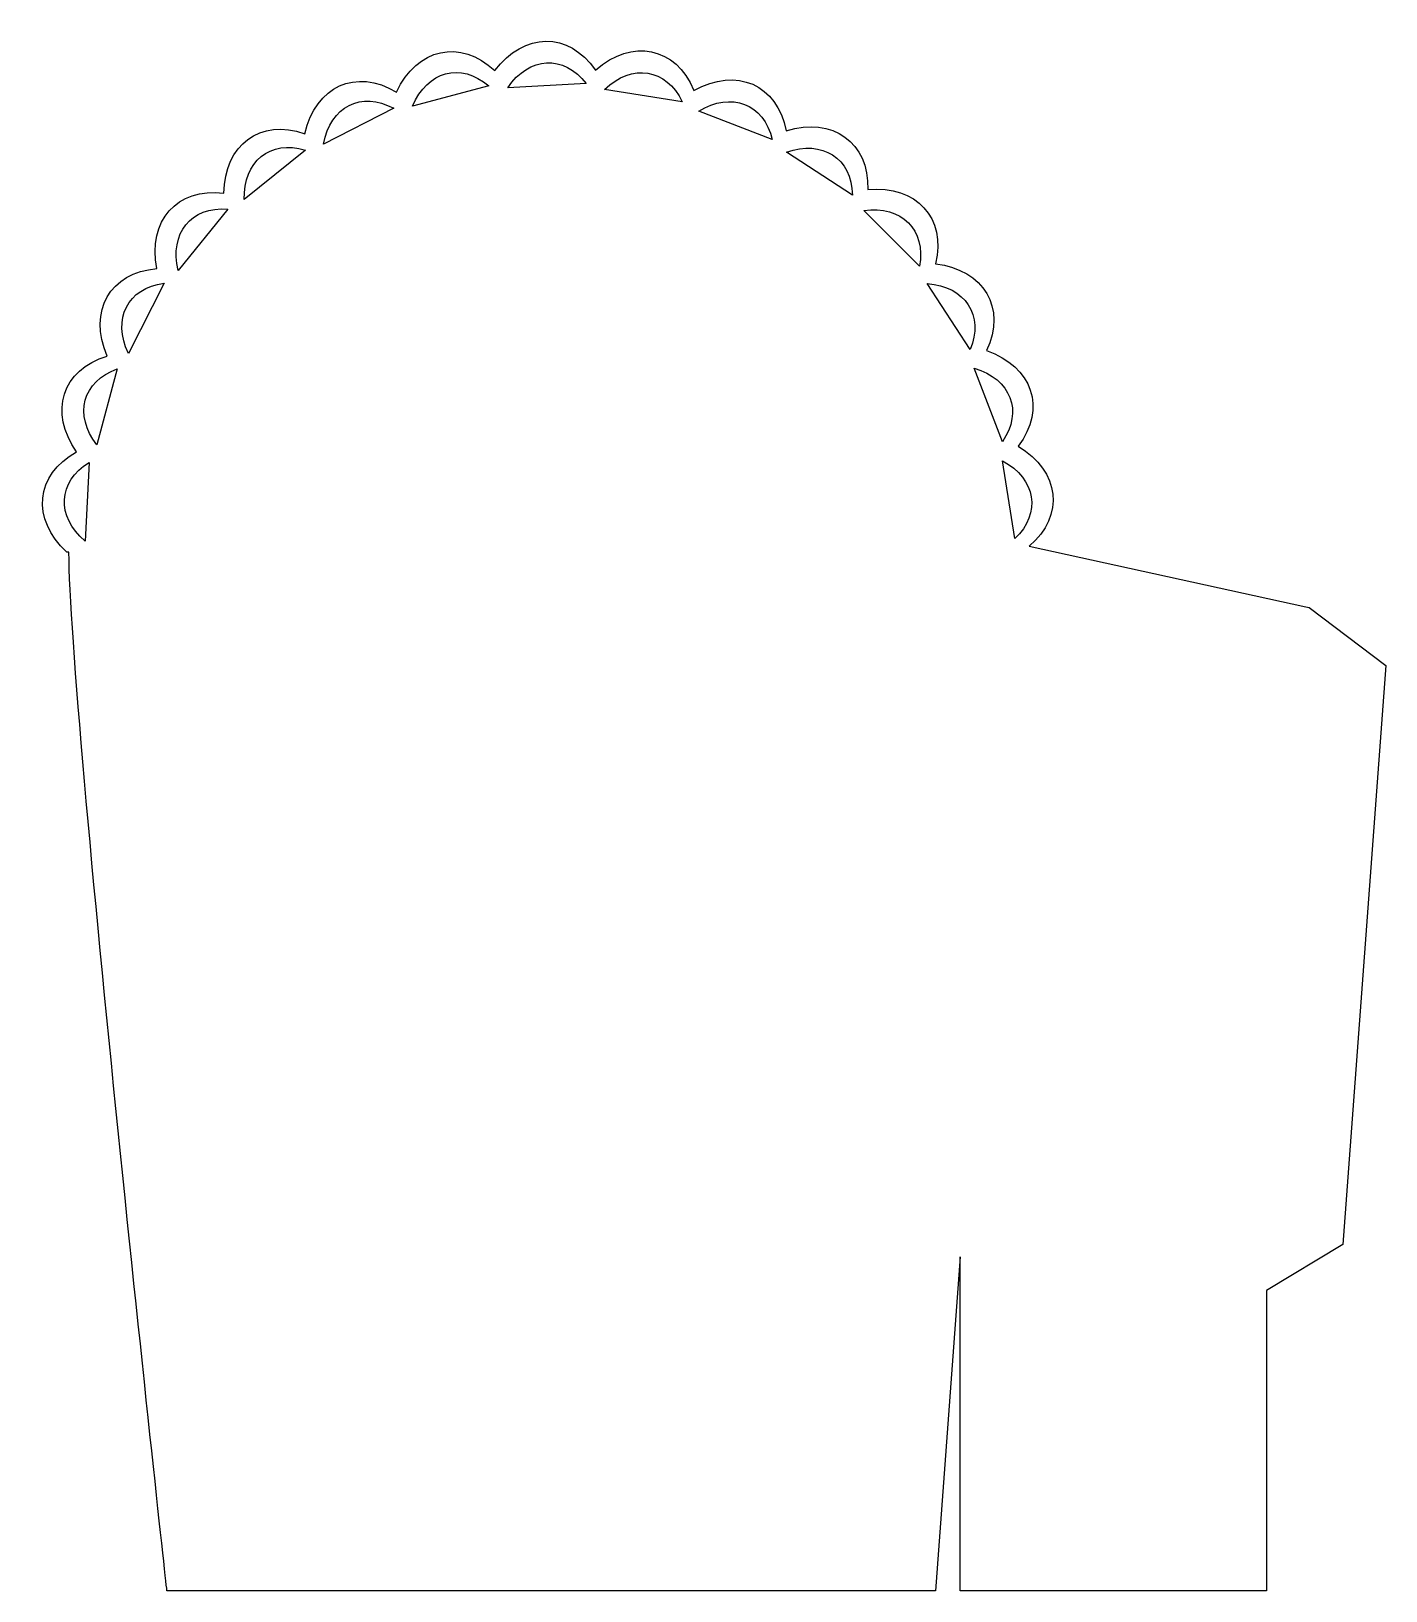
# Model space of a CAD drawing. Header units: centimetres. Extents: x -9.3 to 8.7, y -9.1 to 11.7.
import ezdxf

# ---------------------------------------------------------------- set-up
doc = ezdxf.new("R2010")
doc.units = ezdxf.units.CM
doc.header["$MEASUREMENT"] = 0
doc.layers.add('Camada 1', color=7, linetype='Continuous')

msp = doc.modelspace()

# ---------------------------------------------------------------- linework, layer by layer
at = {"layer": 'Camada 1'}
msp.add_open_spline([(3.9839, 4.82159), (4.46047, 5.23199), (4.39049, 5.81812), (3.83576, 6.15297), (3.83576, 6.15297), (4.21655, 6.65346), (4.02621, 7.21223), (3.41401, 7.42445), (3.41401, 7.42445), (3.68246, 7.99322), (3.38001, 8.50019), (2.73707, 8.58044), (2.73707, 8.58044), (2.88145, 9.19261), (2.48021, 9.6256), (1.83468, 9.57048), (1.83468, 9.57048), (1.84857, 10.19926), (1.36613, 10.53938), (0.74605, 10.35124), (0.74605, 10.35124), (0.62895, 10.96917), (0.08636, 11.20158), (-0.48098, 10.88861), (-0.48098, 10.88861), (-0.724, 11.46868), (-1.30309, 11.58319), (-1.793, 11.15909), (-1.793, 11.15909), (-2.15138, 11.67603), (-2.74166, 11.66773), (-3.13266, 11.15094), (-3.13266, 11.15094), (-3.59071, 11.58203), (-4.16628, 11.45116), (-4.44132, 10.8644), (-4.44132, 10.8644), (-4.97893, 11.19087), (-5.51479, 10.94314), (-5.66174, 10.31208), (-5.66174, 10.31208), (-6.25552, 10.51957), (-6.72812, 10.16584), (-6.74066, 9.51804), (-6.74066, 9.51804), (-7.36455, 9.59752), (-7.7533, 9.15331), (-7.63096, 8.51704), (-7.63096, 8.51704), (-8.25773, 8.46508), (-8.54568, 7.94969), (-8.29369, 7.35282), (-8.29369, 7.35282), (-8.89593, 7.17166), (-9.0704, 6.60767), (-8.69983, 6.07623), (-8.69983, 6.07623), (-9.25127, 5.77381), (-9.30464, 5.18593), (-8.8317, 4.74313), (-8.8317, 4.74313), (-8.8317, 4.74313), (-8.80212, 4.74297), (-8.80212, 4.74297), (-8.80212, 4.74297), (-8.79225, 2.63186), (-7.49706, -9.08175), (-7.49706, -9.08175), (-7.49706, -9.08175), (-7.49706, -9.08175), (2.73705, -9.08173), (2.73705, -9.08173), (2.73705, -9.08173), (2.73705, -9.08173), (3.0632, -4.63747), (3.0632, -4.63747), (3.0632, -4.63747), (3.0632, -4.63747), (3.0632, -9.08173), (3.0632, -9.08173), (3.0632, -9.08173), (3.0632, -9.08173), (7.14053, -9.08173), (7.14053, -9.08173), (7.14053, -9.08173), (7.14053, -9.08173), (7.14053, -5.08597), (7.14053, -5.08597), (7.14053, -5.08597), (7.14053, -5.08597), (8.15984, -4.47441), (8.15984, -4.47441), (8.15984, -4.47441), (8.15984, -4.47441), (8.73065, 3.23174), (8.73065, 3.23174), (8.73065, 3.23174), (8.73065, 3.23174), (7.71134, 4.00644), (7.71134, 4.00644), (7.71134, 4.00644), (7.71134, 4.00644), (7.66443, 4.013), (7.66443, 4.013), (7.66443, 4.013), (7.66443, 4.013), (3.9839, 4.82159), (3.9839, 4.82159)], degree=3, knots=[0, 0, 0, 0, 0.03571429, 0.03571429, 0.03571429, 0.03571429, 0.07142857, 0.07142857, 0.07142857, 0.07142857, 0.10714286, 0.10714286, 0.10714286, 0.10714286, 0.14285714, 0.14285714, 0.14285714, 0.14285714, 0.17857143, 0.17857143, 0.17857143, 0.17857143, 0.21428571, 0.21428571, 0.21428571, 0.21428571, 0.25, 0.25, 0.25, 0.25, 0.28571429, 0.28571429, 0.28571429, 0.28571429, 0.32142857, 0.32142857, 0.32142857, 0.32142857, 0.35714286, 0.35714286, 0.35714286, 0.35714286, 0.39285714, 0.39285714, 0.39285714, 0.39285714, 0.42857143, 0.42857143, 0.42857143, 0.42857143, 0.46428571, 0.46428571, 0.46428571, 0.46428571, 0.5, 0.5, 0.5, 0.5, 0.53571429, 0.53571429, 0.53571429, 0.53571429, 0.57142857, 0.57142857, 0.57142857, 0.57142857, 0.60714286, 0.60714286, 0.60714286, 0.60714286, 0.64285714, 0.64285714, 0.64285714, 0.64285714, 0.67857143, 0.67857143, 0.67857143, 0.67857143, 0.71428571, 0.71428571, 0.71428571, 0.71428571, 0.75, 0.75, 0.75, 0.75, 0.78571429, 0.78571429, 0.78571429, 0.78571429, 0.82142857, 0.82142857, 0.82142857, 0.82142857, 0.85714286, 0.85714286, 0.85714286, 0.85714286, 0.89285714, 0.89285714, 0.89285714, 0.89285714, 0.92857143, 0.92857143, 0.92857143, 0.92857143, 1, 1, 1, 1], dxfattribs=at)
at = {"layer": 'Camada 1', "color": 7, "lineweight": 25}
for points in [[(-3.21346, 10.94839), (-3.58673, 11.26904), (-4.0319, 11.14632), (-4.22599, 10.67799), (-4.22599, 10.67799), (-4.22599, 10.67799), (-3.21346, 10.94839), (-3.21346, 10.94839)], [(-1.91417, 10.97784), (-2.21262, 11.36908), (-2.67363, 11.34164), (-2.96081, 10.92386), (-2.96081, 10.92386), (-2.96081, 10.92386), (-1.91417, 10.97784), (-1.91417, 10.97784)], [(-0.63724, 10.73649), (-0.8478, 11.18123), (-1.30444, 11.25018), (-1.67226, 10.9013), (-1.67226, 10.9013), (-1.67226, 10.9013), (-0.63724, 10.73649), (-0.63724, 10.73649)], [(-4.47819, 10.64955), (-4.90994, 10.88556), (-5.31991, 10.67297), (-5.41235, 10.17452), (-5.41235, 10.17452), (-5.41235, 10.17452), (-4.47819, 10.64955), (-4.47819, 10.64955)], [(0.56167, 10.23492), (0.44816, 10.71371), (0.01583, 10.87608), (-0.41647, 10.61132), (-0.41647, 10.61132), (-0.41647, 10.61132), (0.56167, 10.23492), (0.56167, 10.23492)], [(-5.6531, 10.09421), (-6.12451, 10.23531), (-6.4813, 9.9421), (-6.4681, 9.43537), (-6.4681, 9.43537), (-6.4681, 9.43537), (-5.6531, 10.09421), (-5.6531, 10.09421)], [(1.63, 9.49504), (1.61854, 9.98698), (1.22945, 10.23569), (0.7515, 10.06659), (0.7515, 10.06659), (0.7515, 10.06659), (1.63, 9.49504), (1.63, 9.49504)], [(-6.68691, 9.30673), (-7.17737, 9.34671), (-7.46539, 8.98576), (-7.34715, 8.49285), (-7.34715, 8.49285), (-7.34715, 8.49285), (-6.68691, 9.30673), (-6.68691, 9.30673)], [(2.52123, 8.54918), (2.61235, 9.03276), (2.28342, 9.3569), (1.78085, 9.29089), (1.78085, 9.29089), (1.78085, 9.29089), (2.52123, 8.54918), (2.52123, 8.54918)], [(-7.53445, 8.32156), (-8.0225, 8.25872), (-8.22919, 7.84573), (-8.01102, 7.38814), (-8.01102, 7.38814), (-8.01102, 7.38814), (-7.53445, 8.32156), (-7.53445, 8.32156)], [(3.19634, 7.43872), (3.38594, 7.8928), (3.13168, 8.2783), (2.62632, 8.31817), (2.62632, 8.31817), (2.62632, 8.31817), (3.19634, 7.43872), (3.19634, 7.43872)], [(-8.15857, 7.18165), (-8.62286, 7.01872), (-8.73922, 6.57181), (-8.43069, 6.16957), (-8.43069, 6.16957), (-8.43069, 6.16957), (-8.15857, 7.18165), (-8.15857, 7.18165)], [(3.62578, 6.21217), (3.90574, 6.61688), (3.73714, 7.04682), (3.25102, 7.19092), (3.25102, 7.19092), (3.25102, 7.19092), (3.62578, 6.21217), (3.62578, 6.21217)], [(-8.53209, 5.93689), (-8.95241, 5.68098), (-8.97323, 5.21966), (-8.58781, 4.89038), (-8.58781, 4.89038), (-8.58781, 4.89038), (-8.53209, 5.93689), (-8.53209, 5.93689)], [(3.79091, 4.92309), (4.14876, 5.2608), (4.07325, 5.71636), (3.62779, 5.95838), (3.62779, 5.95838), (3.62779, 5.95838), (3.79091, 4.92309), (3.79091, 4.92309)]]:
    msp.add_open_spline(points, degree=3, knots=[0, 0, 0, 0, 0.33333333, 0.33333333, 0.33333333, 0.33333333, 1, 1, 1, 1], dxfattribs=at)

doc.saveas('drawing.dxf')
